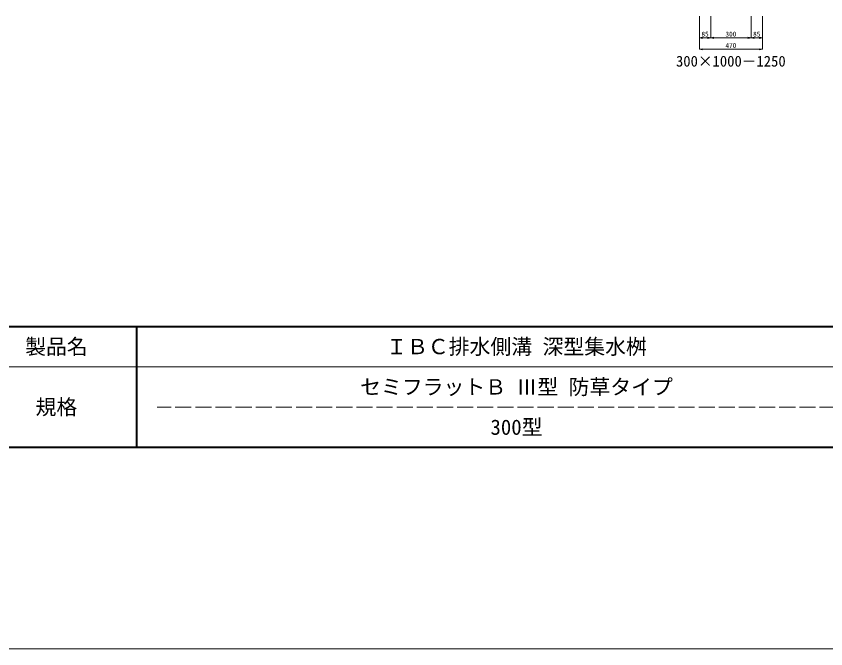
# Model space of a CAD drawing. Units: millimetres at full size. Extents: x -22536 to 51867, y -19720 to 38340.
# Drawn here: x 15075 to 21107, y -19720 to -15010 of the extents above; entities that cross this region are included whole.
import ezdxf
from ezdxf.enums import TextEntityAlignment as Align

# ---------------------------------------------------------------- set-up
doc = ezdxf.new("R2010")
doc.units = ezdxf.units.MM
doc.header["$LTSCALE"] = 20
doc.linetypes.add('DASHED', pattern=[7.5, 6, -1.5])
for name, color, linetype, lineweight in [('0_2', 5, 'Continuous', 13), ('図枠', 7, 'Continuous', 5), ('寸法線', 7, 'Continuous', 13)]:
    doc.layers.add(name, color=color, linetype=linetype, lineweight=lineweight)
doc.layers.add('文字', color=7, linetype='Continuous')
doc.styles.add('ＭＳ ゴシック', font='')
doc.styles.add('ＭＳ 明朝', font='')
doc.styles.get('ＭＳ ゴシック').set_extended_font_data('MS Gothic')
doc.styles.get('ＭＳ 明朝').set_extended_font_data('MS Mincho')

# ---------------------------------------------------------------- blocks, each defined once
blk = doc.blocks.new('open_arrow')
at = {"color": 0, "linetype": 'Continuous', "lineweight": -2}
blk.add_lwpolyline([(7.5, 1.25), (0, 0), (7.5, -1.25)], dxfattribs=at)

msp = doc.modelspace()

# ---------------------------------------------------------------- linework, layer by layer
at = {"layer": '0_2'}
msp.add_line((-2267.22, -19720.17), (51867.22, -19720.17), dxfattribs=at)
at = {"layer": '図枠', "lineweight": 40}
for p, q in [((1200, -17320), (24600, -17320)), ((15975, -18220), (15975, -17320)), ((1200, -18220), (24600, -18220))]:
    msp.add_line(p, q, dxfattribs=at)
at = {"layer": '図枠', "lineweight": 13}
msp.add_line((24600, -17620), (14775, -17620), dxfattribs=at)
at = {"layer": '図枠', "linetype": 'DASHED', "lineweight": 9}
msp.add_line((21480, -17920), (16125, -17920), dxfattribs=at)
at = {"layer": '寸法線'}
for p, q in [((20165, -15010), (20165, -15171.16)), ((20165, -15010), (20165, -15256.16)), ((20250, -15010), (20250, -15171.16)), ((20250, -15010), (20250, -15171.16)), ((20550, -15010), (20550, -15171.16)), ((20550, -15010), (20550, -15171.16)), ((20635, -15010), (20635, -15171.16)), ((20635, -15010), (20635, -15256.16)), ((20165, -15171.16), (20250, -15171.16)), ((20250, -15171.16), (20550, -15171.16)), ((20550, -15171.16), (20635, -15171.16)), ((20165, -15256.16), (20635, -15256.16))]:
    msp.add_line(p, q, dxfattribs=at)

# ---------------------------------------------------------------- block references
at = {"layer": '寸法線', "xscale": 3.2, "yscale": 3.2}
for p in [(20165, -15171.16), (20250, -15171.16), (20550, -15171.16), (20165, -15256.16)]:
    msp.add_blockref('open_arrow', p, dxfattribs=at)
at = {"layer": '寸法線', "xscale": 3.2, "yscale": 3.2, "rotation": 180}
for p in [(20250, -15171.16), (20550, -15171.16), (20635, -15171.16), (20635, -15256.16)]:
    msp.add_blockref('open_arrow', p, dxfattribs=at)

# ---------------------------------------------------------------- texts
at = {"layer": '図枠', "style": 'ＭＳ ゴシック'}
for s, p in [('製品名', (15375, -17470)), ('ＩＢＣ排水側溝 深型集水桝', (18802.5, -17470)), ('セミフラットＢ Ⅲ型 防草タイプ', (18802.5, -17770)), ('規格', (15375, -17920)), ('300型', (18802.5, -18070))]:
    msp.add_text(s, height=113.9, dxfattribs=at).set_placement(p, align=Align.MIDDLE_CENTER)
at = {"layer": '寸法線', "style": 'ＭＳ 明朝', "width": 1.05}
for s, p in [('85', (20207.5, -15143.16)), ('300', (20400, -15143.16)), ('85', (20592.5, -15143.16)), ('470', (20400, -15228.16))]:
    msp.add_text(s, height=36.03, dxfattribs=at).set_placement(p, align=Align.MIDDLE_CENTER)
at = {"layer": '文字', "style": 'ＭＳ 明朝'}
msp.add_text('300×1000－1250', height=80.06, dxfattribs=at).set_placement((20399.52, -15344.97), align=Align.MIDDLE_CENTER)

doc.saveas('drawing.dxf')
